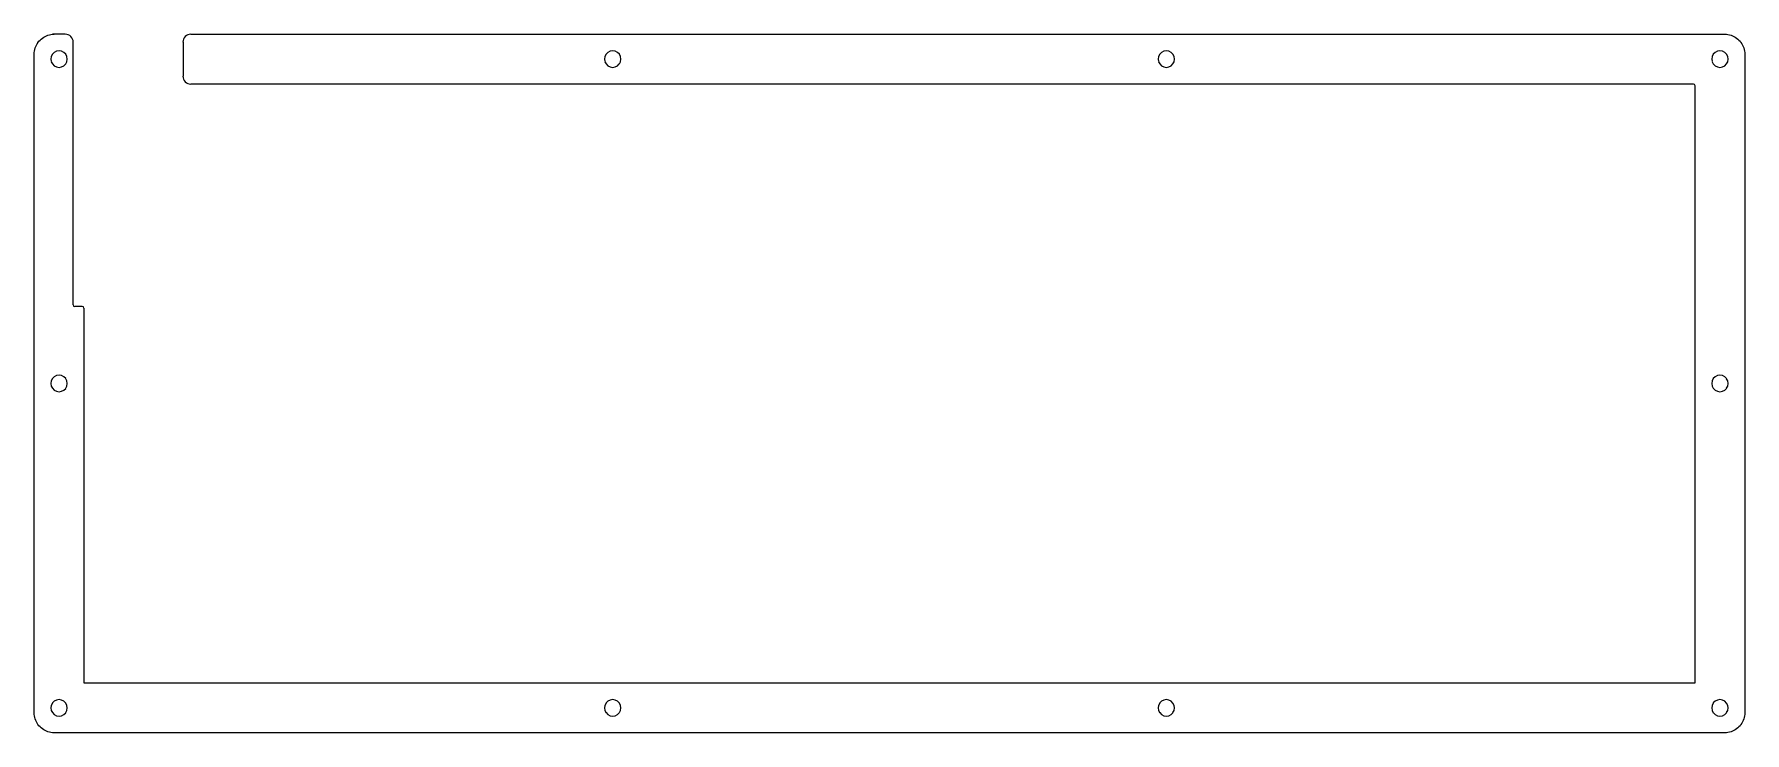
# Model space of a CAD drawing. Header units: millimetres. Extents: x -46 to 298, y -94 to 46.
import ezdxf

# ---------------------------------------------------------------- set-up
doc = ezdxf.new("R2010")
doc.units = ezdxf.units.MM
doc.layers.get('0').update_dxf_attribs({"linetype": 'CONTINUOUS'})

msp = doc.modelspace()

# ---------------------------------------------------------------- linework, layer by layer
for p, q in [((-45.56, 44.49, 32.26), (-45.36, 44.74, 32.26)), ((-45.56, 44.49, 32.26), (-45.36, 44.74, 32.26)), ((-45.36, 44.74, 32.26), (-45.15, 44.97, 32.26)), ((-45.36, 44.74, 32.26), (-45.15, 44.97, 32.26)), ((-45.15, 44.97, 32.26), (-44.92, 45.18, 32.26)), ((-45.15, 44.97, 32.26), (-44.92, 45.18, 32.26)), ((-44.92, 45.18, 32.26), (-44.67, 45.38, 32.26)), ((-44.92, 45.18, 32.26), (-44.67, 45.38, 32.26)), ((-44.67, 45.38, 32.26), (-44.41, 45.56, 32.26)), ((-44.67, 45.38, 32.26), (-44.41, 45.56, 32.26)), ((-44.41, 45.55, 32.26), (-44.14, 45.71, 32.26)), ((-44.41, 45.55, 32.26), (-44.14, 45.71, 32.26)), ((-44.14, 45.71, 32.26), (-43.85, 45.84, 32.26)), ((-44.14, 45.71, 32.26), (-43.85, 45.84, 32.26)), ((-43.85, 45.84, 32.26), (-43.56, 45.95, 32.26)), ((-43.85, 45.84, 32.26), (-43.56, 45.95, 32.26)), ((-43.56, 45.95, 32.26), (-43.25, 46.03, 32.26)), ((-43.56, 45.95, 32.26), (-43.25, 46.03, 32.26)), ((-43.25, 46.03, 32.26), (-42.95, 46.09, 32.26)), ((-43.25, 46.03, 32.26), (-42.95, 46.09, 32.26)), ((-42.95, 46.09, 32.26), (-42.64, 46.13, 32.26)), ((-42.95, 46.09, 32.26), (-42.64, 46.13, 32.26)), ((-42.64, 46.13, 32.26), (-42.32, 46.14, 32.26)), ((-42.64, 46.13, 32.26), (-42.32, 46.14, 32.26)), ((-40.08, 46.14, 32.26), (-42.64, 46.13, 32.26)), ((-14.83, 46.14, 32.26), (293.53, 46.14, 32.26)), ((-14.83, 46.14, 32.26), (293.53, 46.14, 32.26)), ((293.53, 46.14, 32.26), (293.84, 46.13, 32.26)), ((293.53, 46.14, 32.26), (293.84, 46.13, 32.26)), ((293.84, 46.13, 32.26), (294.15, 46.09, 32.26)), ((293.84, 46.13, 32.26), (294.15, 46.09, 32.26)), ((294.15, 46.09, 32.26), (294.46, 46.03, 32.26)), ((294.15, 46.09, 32.26), (294.46, 46.03, 32.26)), ((294.46, 46.03, 32.26), (294.76, 45.95, 32.26)), ((294.46, 46.03, 32.26), (294.76, 45.95, 32.26)), ((294.76, 45.95, 32.26), (295.06, 45.84, 32.26)), ((294.76, 45.95, 32.26), (295.06, 45.84, 32.26)), ((295.06, 45.84, 32.26), (295.34, 45.71, 32.26)), ((295.06, 45.84, 32.26), (295.34, 45.71, 32.26)), ((295.34, 45.71, 32.26), (295.62, 45.55, 32.26)), ((295.34, 45.71, 32.26), (295.62, 45.55, 32.26)), ((295.62, 45.55, 32.26), (295.88, 45.37, 32.26)), ((295.62, 45.55, 32.26), (295.88, 45.37, 32.26)), ((295.88, 45.38, 32.26), (296.12, 45.18, 32.26)), ((295.88, 45.38, 32.26), (296.12, 45.18, 32.26)), ((296.12, 45.18, 32.26), (296.36, 44.97, 32.26)), ((296.12, 45.18, 32.26), (296.36, 44.97, 32.26)), ((296.36, 44.97, 32.26), (296.57, 44.74, 32.26)), ((296.36, 44.97, 32.26), (296.57, 44.74, 32.26)), ((296.57, 44.74, 32.26), (296.76, 44.49, 32.26)), ((296.57, 44.74, 32.26), (296.76, 44.49, 32.26)), ((-46.32, 42.14, 32.26), (-46.31, 42.45, 32.26)), ((-46.32, 42.14, 32.26), (-46.31, 42.45, 32.26)), ((-46.32, -90.17, 32.26), (-46.32, 42.14, 32.26)), ((-46.32, -90.17, 32.26), (-46.32, 42.14, 32.26)), ((-46.31, 42.45, 32.26), (-46.27, 42.77, 32.26)), ((-46.31, 42.45, 32.26), (-46.27, 42.77, 32.26)), ((-46.27, 42.77, 32.26), (-46.21, 43.07, 32.26)), ((-46.27, 42.77, 32.26), (-46.21, 43.07, 32.26)), ((-46.21, 43.07, 32.26), (-46.13, 43.38, 32.26)), ((-46.21, 43.07, 32.26), (-46.13, 43.38, 32.26)), ((-46.13, 43.38, 32.26), (-46.02, 43.67, 32.26)), ((-46.13, 43.38, 32.26), (-46.02, 43.67, 32.26)), ((-46.02, 43.67, 32.26), (-45.89, 43.96, 32.26)), ((-46.02, 43.67, 32.26), (-45.89, 43.96, 32.26)), ((-45.89, 43.96, 32.26), (-45.73, 44.23, 32.26)), ((-45.89, 43.96, 32.26), (-45.73, 44.23, 32.26)), ((-45.73, 44.23, 32.26), (-45.55, 44.49, 32.26)), ((-45.73, 44.23, 32.26), (-45.55, 44.49, 32.26)), ((-42.89, 41.65, 32.26), (-42.97, 41.14, 32.26)), ((-42.89, 41.65, 32.26), (-42.97, 41.14, 32.26)), ((-42.66, 42.11, 32.26), (-42.89, 41.65, 32.26)), ((-42.66, 42.11, 32.26), (-42.89, 41.65, 32.26)), ((-42.29, 42.48, 32.26), (-42.65, 42.12, 32.26)), ((-42.29, 42.48, 32.26), (-42.65, 42.12, 32.26)), ((-41.83, 42.71, 32.26), (-42.29, 42.48, 32.26)), ((-41.83, 42.71, 32.26), (-42.29, 42.48, 32.26)), ((-41.32, 42.79, 32.26), (-41.83, 42.71, 32.26)), ((-41.32, 42.79, 32.26), (-41.83, 42.71, 32.26)), ((-40.81, 42.71, 32.26), (-41.32, 42.79, 32.26)), ((-40.81, 42.71, 32.26), (-41.32, 42.79, 32.26)), ((-40.35, 42.48, 32.26), (-40.81, 42.71, 32.26)), ((-40.35, 42.48, 32.26), (-40.81, 42.71, 32.26)), ((-39.99, 42.11, 32.26), (-40.34, 42.47, 32.26)), ((-39.99, 42.11, 32.26), (-40.34, 42.47, 32.26)), ((-39.75, 41.65, 32.26), (-39.99, 42.11, 32.26)), ((-39.75, 41.65, 32.26), (-39.99, 42.11, 32.26)), ((-39.67, 41.14, 32.26), (-39.75, 41.65, 32.26)), ((-39.67, 41.14, 32.26), (-39.75, 41.65, 32.26)), ((-38.49, -8.22, 32.26), (-38.49, 44.55, 32.26)), ((-16.41, 44.56, 32.26), (-16.41, 37.71, 32.26)), ((68.39, 41.65, 32.26), (68.31, 41.14, 32.26)), ((68.39, 41.65, 32.26), (68.31, 41.14, 32.26)), ((68.63, 42.11, 32.26), (68.39, 41.65, 32.26)), ((68.63, 42.11, 32.26), (68.39, 41.65, 32.26)), ((68.99, 42.48, 32.26), (68.63, 42.12, 32.26)), ((68.99, 42.48, 32.26), (68.63, 42.12, 32.26)), ((69.45, 42.71, 32.26), (68.99, 42.48, 32.26)), ((69.45, 42.71, 32.26), (68.99, 42.48, 32.26)), ((69.96, 42.79, 32.26), (69.45, 42.71, 32.26)), ((69.96, 42.79, 32.26), (69.45, 42.71, 32.26)), ((70.47, 42.71, 32.26), (69.96, 42.79, 32.26)), ((70.47, 42.71, 32.26), (69.96, 42.79, 32.26)), ((70.93, 42.48, 32.26), (70.47, 42.71, 32.26)), ((70.93, 42.48, 32.26), (70.47, 42.71, 32.26)), ((71.3, 42.11, 32.26), (70.94, 42.47, 32.26)), ((71.3, 42.11, 32.26), (70.94, 42.47, 32.26)), ((71.53, 41.65, 32.26), (71.3, 42.11, 32.26)), ((71.53, 41.65, 32.26), (71.3, 42.11, 32.26)), ((71.61, 41.14, 32.26), (71.53, 41.65, 32.26)), ((71.61, 41.14, 32.26), (71.53, 41.65, 32.26)), ((179.68, 41.65, 32.26), (179.59, 41.14, 32.26)), ((179.68, 41.65, 32.26), (179.59, 41.14, 32.26)), ((179.91, 42.11, 32.26), (179.68, 41.65, 32.26)), ((179.91, 42.11, 32.26), (179.68, 41.65, 32.26)), ((180.27, 42.48, 32.26), (179.92, 42.12, 32.26)), ((180.27, 42.48, 32.26), (179.92, 42.12, 32.26)), ((180.73, 42.71, 32.26), (180.27, 42.48, 32.26)), ((180.73, 42.71, 32.26), (180.27, 42.48, 32.26)), ((181.25, 42.79, 32.26), (180.73, 42.71, 32.26)), ((181.25, 42.79, 32.26), (180.73, 42.71, 32.26)), ((181.75, 42.71, 32.26), (181.25, 42.79, 32.26)), ((181.75, 42.71, 32.26), (181.25, 42.79, 32.26)), ((182.21, 42.48, 32.26), (181.75, 42.71, 32.26)), ((182.21, 42.48, 32.26), (181.75, 42.71, 32.26)), ((182.58, 42.11, 32.26), (182.22, 42.47, 32.26)), ((182.58, 42.11, 32.26), (182.22, 42.47, 32.26)), ((182.81, 41.65, 32.26), (182.58, 42.11, 32.26)), ((182.81, 41.65, 32.26), (182.58, 42.11, 32.26)), ((182.89, 41.14, 32.26), (182.81, 41.65, 32.26)), ((182.89, 41.14, 32.26), (182.81, 41.65, 32.26)), ((290.96, 41.65, 32.26), (290.88, 41.14, 32.26)), ((290.96, 41.65, 32.26), (290.88, 41.14, 32.26)), ((291.19, 42.11, 32.26), (290.96, 41.65, 32.26)), ((291.19, 42.11, 32.26), (290.96, 41.65, 32.26)), ((291.56, 42.48, 32.26), (291.2, 42.12, 32.26)), ((291.56, 42.48, 32.26), (291.2, 42.12, 32.26)), ((292.02, 42.71, 32.26), (291.56, 42.48, 32.26)), ((292.02, 42.71, 32.26), (291.56, 42.48, 32.26)), ((292.53, 42.79, 32.26), (292.02, 42.71, 32.26)), ((292.53, 42.79, 32.26), (292.02, 42.71, 32.26)), ((293.04, 42.71, 32.26), (292.53, 42.79, 32.26)), ((293.04, 42.71, 32.26), (292.53, 42.79, 32.26)), ((293.5, 42.48, 32.26), (293.04, 42.71, 32.26)), ((293.5, 42.48, 32.26), (293.04, 42.71, 32.26)), ((293.86, 42.11, 32.26), (293.5, 42.47, 32.26)), ((293.86, 42.11, 32.26), (293.5, 42.47, 32.26)), ((294.1, 41.65, 32.26), (293.86, 42.11, 32.26)), ((294.1, 41.65, 32.26), (293.86, 42.11, 32.26)), ((294.18, 41.14, 32.26), (294.1, 41.65, 32.26)), ((294.18, 41.14, 32.26), (294.1, 41.65, 32.26)), ((296.76, 44.49, 32.26), (296.94, 44.23, 32.26)), ((296.76, 44.49, 32.26), (296.94, 44.23, 32.26)), ((296.94, 44.23, 32.26), (297.09, 43.96, 32.26)), ((296.94, 44.23, 32.26), (297.09, 43.96, 32.26)), ((297.09, 43.96, 32.26), (297.22, 43.67, 32.26)), ((297.09, 43.96, 32.26), (297.22, 43.67, 32.26)), ((297.22, 43.67, 32.26), (297.33, 43.38, 32.26)), ((297.22, 43.67, 32.26), (297.33, 43.38, 32.26)), ((297.33, 43.38, 32.26), (297.42, 43.07, 32.26)), ((297.33, 43.38, 32.26), (297.42, 43.07, 32.26)), ((297.42, 43.07, 32.26), (297.48, 42.77, 32.26)), ((297.42, 43.07, 32.26), (297.48, 42.77, 32.26)), ((297.48, 42.77, 32.26), (297.51, 42.45, 32.26)), ((297.48, 42.77, 32.26), (297.51, 42.45, 32.26)), ((297.51, 42.45, 32.26), (297.53, 42.14, 32.26)), ((297.51, 42.45, 32.26), (297.53, 42.14, 32.26)), ((297.53, 42.14, 32.26), (297.53, -90.17, 32.26)), ((297.53, 42.14, 32.26), (297.53, -90.17, 32.26)), ((-42.97, 41.14, 32.26), (-42.89, 40.64, 32.26)), ((-42.97, 41.14, 32.26), (-42.89, 40.64, 32.26)), ((-42.89, 40.63, 32.26), (-42.66, 40.17, 32.26)), ((-42.89, 40.63, 32.26), (-42.66, 40.17, 32.26)), ((-42.66, 40.17, 32.26), (-42.3, 39.8, 32.26)), ((-42.66, 40.17, 32.26), (-42.3, 39.8, 32.26)), ((-42.29, 39.8, 32.26), (-41.83, 39.57, 32.26)), ((-42.29, 39.8, 32.26), (-41.83, 39.57, 32.26)), ((-41.83, 39.57, 32.26), (-41.32, 39.49, 32.26)), ((-41.83, 39.57, 32.26), (-41.32, 39.49, 32.26)), ((-41.32, 39.49, 32.26), (-40.81, 39.57, 32.26)), ((-41.32, 39.49, 32.26), (-40.81, 39.57, 32.26)), ((-40.81, 39.57, 32.26), (-40.35, 39.8, 32.26)), ((-40.81, 39.57, 32.26), (-40.35, 39.8, 32.26)), ((-40.35, 39.8, 32.26), (-39.99, 40.17, 32.26)), ((-40.35, 39.8, 32.26), (-39.99, 40.17, 32.26)), ((-39.99, 40.17, 32.26), (-39.75, 40.63, 32.26)), ((-39.99, 40.17, 32.26), (-39.75, 40.63, 32.26)), ((-39.75, 40.63, 32.26), (-39.67, 41.14, 32.26)), ((-39.75, 40.63, 32.26), (-39.67, 41.14, 32.26)), ((68.31, 41.14, 32.26), (68.39, 40.64, 32.26)), ((68.31, 41.14, 32.26), (68.39, 40.64, 32.26)), ((68.39, 40.63, 32.26), (68.63, 40.17, 32.26)), ((68.39, 40.63, 32.26), (68.63, 40.17, 32.26)), ((68.63, 40.17, 32.26), (68.98, 39.8, 32.26)), ((68.63, 40.17, 32.26), (68.98, 39.8, 32.26)), ((68.99, 39.8, 32.26), (69.45, 39.57, 32.26)), ((68.99, 39.8, 32.26), (69.45, 39.57, 32.26)), ((69.45, 39.57, 32.26), (69.96, 39.49, 32.26)), ((69.45, 39.57, 32.26), (69.96, 39.49, 32.26)), ((69.96, 39.49, 32.26), (70.47, 39.57, 32.26)), ((69.96, 39.49, 32.26), (70.47, 39.57, 32.26)), ((70.47, 39.57, 32.26), (70.93, 39.8, 32.26)), ((70.47, 39.57, 32.26), (70.93, 39.8, 32.26)), ((70.93, 39.8, 32.26), (71.29, 40.17, 32.26)), ((70.93, 39.8, 32.26), (71.29, 40.17, 32.26)), ((71.3, 40.17, 32.26), (71.53, 40.63, 32.26)), ((71.3, 40.17, 32.26), (71.53, 40.63, 32.26)), ((71.53, 40.63, 32.26), (71.61, 41.14, 32.26)), ((71.53, 40.63, 32.26), (71.61, 41.14, 32.26)), ((179.59, 41.14, 32.26), (179.68, 40.64, 32.26)), ((179.59, 41.14, 32.26), (179.68, 40.64, 32.26)), ((179.68, 40.63, 32.26), (179.91, 40.17, 32.26)), ((179.68, 40.63, 32.26), (179.91, 40.17, 32.26)), ((179.91, 40.17, 32.26), (180.27, 39.8, 32.26)), ((179.91, 40.17, 32.26), (180.27, 39.8, 32.26)), ((180.27, 39.8, 32.26), (180.73, 39.57, 32.26)), ((180.27, 39.8, 32.26), (180.73, 39.57, 32.26)), ((180.73, 39.57, 32.26), (181.25, 39.49, 32.26)), ((180.73, 39.57, 32.26), (181.25, 39.49, 32.26)), ((181.25, 39.49, 32.26), (181.75, 39.57, 32.26)), ((181.25, 39.49, 32.26), (181.75, 39.57, 32.26)), ((181.75, 39.57, 32.26), (182.21, 39.8, 32.26)), ((181.75, 39.57, 32.26), (182.21, 39.8, 32.26)), ((182.21, 39.8, 32.26), (182.57, 40.17, 32.26)), ((182.21, 39.8, 32.26), (182.57, 40.17, 32.26)), ((182.58, 40.17, 32.26), (182.81, 40.63, 32.26)), ((182.58, 40.17, 32.26), (182.81, 40.63, 32.26)), ((182.81, 40.63, 32.26), (182.89, 41.14, 32.26)), ((182.81, 40.63, 32.26), (182.89, 41.14, 32.26)), ((290.88, 41.14, 32.26), (290.96, 40.64, 32.26)), ((290.88, 41.14, 32.26), (290.96, 40.64, 32.26)), ((290.96, 40.63, 32.26), (291.19, 40.17, 32.26)), ((290.96, 40.63, 32.26), (291.19, 40.17, 32.26)), ((291.19, 40.17, 32.26), (291.55, 39.8, 32.26)), ((291.19, 40.17, 32.26), (291.55, 39.8, 32.26)), ((291.56, 39.8, 32.26), (292.02, 39.57, 32.26)), ((291.56, 39.8, 32.26), (292.02, 39.57, 32.26)), ((292.02, 39.57, 32.26), (292.53, 39.49, 32.26)), ((292.02, 39.57, 32.26), (292.53, 39.49, 32.26)), ((292.53, 39.49, 32.26), (293.04, 39.57, 32.26)), ((292.53, 39.49, 32.26), (293.04, 39.57, 32.26)), ((293.04, 39.57, 32.26), (293.5, 39.8, 32.26)), ((293.04, 39.57, 32.26), (293.5, 39.8, 32.26)), ((293.5, 39.8, 32.26), (293.85, 40.17, 32.26)), ((293.5, 39.8, 32.26), (293.85, 40.17, 32.26)), ((293.86, 40.17, 32.26), (294.1, 40.63, 32.26)), ((293.86, 40.17, 32.26), (294.1, 40.63, 32.26)), ((294.1, 40.63, 32.26), (294.18, 41.14, 32.26)), ((294.1, 40.63, 32.26), (294.18, 41.14, 32.26)), ((287.2, 36.13, 32.26), (-14.83, 36.13, 32.26)), ((287.53, -84.16, 32.26), (287.53, 35.8, 32.26)), ((-36.65, -8.54, 32.26), (-38.16, -8.54, 32.26)), ((-36.32, -8.87, 32.26), (-36.32, -84.16, 32.26)), ((-42.89, -23.51, 32.26), (-42.97, -24.02, 32.26)), ((-42.89, -23.51, 32.26), (-42.97, -24.02, 32.26)), ((-42.97, -24.01, 32.26), (-42.89, -24.52, 32.26)), ((-42.97, -24.01, 32.26), (-42.89, -24.52, 32.26)), ((-42.66, -23.04, 32.26), (-42.89, -23.51, 32.26)), ((-42.66, -23.04, 32.26), (-42.89, -23.51, 32.26)), ((-42.29, -22.68, 32.26), (-42.65, -23.04, 32.26)), ((-42.29, -22.68, 32.26), (-42.65, -23.04, 32.26)), ((-41.83, -22.44, 32.26), (-42.29, -22.68, 32.26)), ((-41.83, -22.44, 32.26), (-42.29, -22.68, 32.26)), ((-41.32, -22.36, 32.26), (-41.83, -22.44, 32.26)), ((-41.32, -22.36, 32.26), (-41.83, -22.44, 32.26)), ((-40.81, -22.44, 32.26), (-41.32, -22.36, 32.26)), ((-40.81, -22.44, 32.26), (-41.32, -22.36, 32.26)), ((-40.35, -22.68, 32.26), (-40.81, -22.44, 32.26)), ((-40.35, -22.68, 32.26), (-40.81, -22.44, 32.26)), ((-39.99, -23.04, 32.26), (-40.34, -22.69, 32.26)), ((-39.99, -23.04, 32.26), (-40.34, -22.69, 32.26)), ((-39.75, -23.51, 32.26), (-39.99, -23.05, 32.26)), ((-39.75, -23.51, 32.26), (-39.99, -23.05, 32.26)), ((-39.67, -24.01, 32.26), (-39.75, -23.51, 32.26)), ((-39.67, -24.01, 32.26), (-39.75, -23.51, 32.26)), ((-39.75, -24.52, 32.26), (-39.67, -24.01, 32.26)), ((-39.75, -24.52, 32.26), (-39.67, -24.01, 32.26)), ((290.96, -23.51, 32.26), (290.88, -24.02, 32.26)), ((290.96, -23.51, 32.26), (290.88, -24.02, 32.26)), ((290.88, -24.01, 32.26), (290.96, -24.52, 32.26)), ((290.88, -24.01, 32.26), (290.96, -24.52, 32.26)), ((291.19, -23.04, 32.26), (290.96, -23.5, 32.26)), ((291.19, -23.04, 32.26), (290.96, -23.5, 32.26)), ((291.56, -22.68, 32.26), (291.2, -23.04, 32.26)), ((291.56, -22.68, 32.26), (291.2, -23.04, 32.26)), ((292.02, -22.44, 32.26), (291.56, -22.68, 32.26)), ((292.02, -22.44, 32.26), (291.56, -22.68, 32.26)), ((292.53, -22.36, 32.26), (292.02, -22.44, 32.26)), ((292.53, -22.36, 32.26), (292.02, -22.44, 32.26)), ((293.04, -22.44, 32.26), (292.53, -22.36, 32.26)), ((293.04, -22.44, 32.26), (292.53, -22.36, 32.26)), ((293.5, -22.68, 32.26), (293.04, -22.44, 32.26)), ((293.5, -22.68, 32.26), (293.04, -22.44, 32.26)), ((293.86, -23.04, 32.26), (293.5, -22.69, 32.26)), ((293.86, -23.04, 32.26), (293.5, -22.69, 32.26)), ((294.1, -23.51, 32.26), (293.86, -23.05, 32.26)), ((294.1, -23.51, 32.26), (293.86, -23.05, 32.26)), ((294.18, -24.01, 32.26), (294.1, -23.5, 32.26)), ((294.18, -24.01, 32.26), (294.1, -23.5, 32.26)), ((294.1, -24.52, 32.26), (294.18, -24.01, 32.26)), ((294.1, -24.52, 32.26), (294.18, -24.01, 32.26)), ((-42.89, -24.52, 32.26), (-42.66, -24.98, 32.26)), ((-42.89, -24.52, 32.26), (-42.66, -24.98, 32.26)), ((-42.66, -24.98, 32.26), (-42.3, -25.34, 32.26)), ((-42.66, -24.98, 32.26), (-42.3, -25.34, 32.26)), ((-42.29, -25.35, 32.26), (-41.83, -25.58, 32.26)), ((-42.29, -25.35, 32.26), (-41.83, -25.58, 32.26)), ((-41.83, -25.58, 32.26), (-41.32, -25.66, 32.26)), ((-41.83, -25.58, 32.26), (-41.32, -25.66, 32.26)), ((-41.32, -25.66, 32.26), (-40.81, -25.57, 32.26)), ((-41.32, -25.66, 32.26), (-40.81, -25.57, 32.26)), ((-40.81, -25.58, 32.26), (-40.35, -25.35, 32.26)), ((-40.81, -25.58, 32.26), (-40.35, -25.35, 32.26)), ((-40.35, -25.35, 32.26), (-39.99, -24.99, 32.26)), ((-40.35, -25.35, 32.26), (-39.99, -24.99, 32.26)), ((-39.99, -24.98, 32.26), (-39.75, -24.52, 32.26)), ((-39.99, -24.98, 32.26), (-39.75, -24.52, 32.26)), ((290.96, -24.52, 32.26), (291.19, -24.98, 32.26)), ((290.96, -24.52, 32.26), (291.19, -24.98, 32.26)), ((291.19, -24.98, 32.26), (291.55, -25.34, 32.26)), ((291.19, -24.98, 32.26), (291.55, -25.34, 32.26)), ((291.56, -25.35, 32.26), (292.02, -25.58, 32.26)), ((291.56, -25.35, 32.26), (292.02, -25.58, 32.26)), ((292.02, -25.58, 32.26), (292.53, -25.66, 32.26)), ((292.02, -25.58, 32.26), (292.53, -25.66, 32.26)), ((292.53, -25.66, 32.26), (293.04, -25.57, 32.26)), ((292.53, -25.66, 32.26), (293.04, -25.57, 32.26)), ((293.04, -25.58, 32.26), (293.5, -25.35, 32.26)), ((293.04, -25.58, 32.26), (293.5, -25.35, 32.26)), ((293.5, -25.35, 32.26), (293.85, -24.99, 32.26)), ((293.5, -25.35, 32.26), (293.85, -24.99, 32.26)), ((293.86, -24.98, 32.26), (294.1, -24.52, 32.26)), ((293.86, -24.98, 32.26), (294.1, -24.52, 32.26)), ((-36.32, -84.16, 32.26), (287.53, -84.16, 32.26)), ((-42.89, -88.66, 32.26), (-42.97, -89.17, 32.26)), ((-42.89, -88.66, 32.26), (-42.97, -89.17, 32.26)), ((-42.97, -89.17, 32.26), (-42.89, -89.68, 32.26)), ((-42.97, -89.17, 32.26), (-42.89, -89.68, 32.26)), ((-42.66, -88.2, 32.26), (-42.89, -88.66, 32.26)), ((-42.66, -88.2, 32.26), (-42.89, -88.66, 32.26)), ((-42.29, -87.83, 32.26), (-42.65, -88.19, 32.26)), ((-42.29, -87.83, 32.26), (-42.65, -88.19, 32.26)), ((-41.83, -87.6, 32.26), (-42.29, -87.83, 32.26)), ((-41.83, -87.6, 32.26), (-42.29, -87.83, 32.26)), ((-41.32, -87.52, 32.26), (-41.83, -87.6, 32.26)), ((-41.32, -87.52, 32.26), (-41.83, -87.6, 32.26)), ((-40.81, -87.6, 32.26), (-41.32, -87.52, 32.26)), ((-40.81, -87.6, 32.26), (-41.32, -87.52, 32.26)), ((-40.35, -87.83, 32.26), (-40.81, -87.6, 32.26)), ((-40.35, -87.83, 32.26), (-40.81, -87.6, 32.26)), ((-39.99, -88.2, 32.26), (-40.34, -87.84, 32.26)), ((-39.99, -88.2, 32.26), (-40.34, -87.84, 32.26)), ((-39.75, -88.66, 32.26), (-39.99, -88.2, 32.26)), ((-39.75, -88.66, 32.26), (-39.99, -88.2, 32.26)), ((-39.67, -89.17, 32.26), (-39.75, -88.66, 32.26)), ((-39.67, -89.17, 32.26), (-39.75, -88.66, 32.26)), ((-39.75, -89.68, 32.26), (-39.67, -89.17, 32.26)), ((-39.75, -89.68, 32.26), (-39.67, -89.17, 32.26)), ((68.39, -88.66, 32.26), (68.31, -89.17, 32.26)), ((68.39, -88.66, 32.26), (68.31, -89.17, 32.26)), ((68.31, -89.17, 32.26), (68.39, -89.68, 32.26)), ((68.31, -89.17, 32.26), (68.39, -89.68, 32.26)), ((68.63, -88.2, 32.26), (68.39, -88.66, 32.26)), ((68.63, -88.2, 32.26), (68.39, -88.66, 32.26)), ((68.99, -87.83, 32.26), (68.63, -88.19, 32.26)), ((68.99, -87.83, 32.26), (68.63, -88.19, 32.26)), ((69.45, -87.6, 32.26), (68.99, -87.83, 32.26)), ((69.45, -87.6, 32.26), (68.99, -87.83, 32.26)), ((69.96, -87.52, 32.26), (69.45, -87.6, 32.26)), ((69.96, -87.52, 32.26), (69.45, -87.6, 32.26)), ((70.47, -87.6, 32.26), (69.96, -87.52, 32.26)), ((70.47, -87.6, 32.26), (69.96, -87.52, 32.26)), ((70.93, -87.83, 32.26), (70.47, -87.6, 32.26)), ((70.93, -87.83, 32.26), (70.47, -87.6, 32.26)), ((71.3, -88.2, 32.26), (70.94, -87.84, 32.26)), ((71.3, -88.2, 32.26), (70.94, -87.84, 32.26)), ((71.53, -88.66, 32.26), (71.3, -88.2, 32.26)), ((71.53, -88.66, 32.26), (71.3, -88.2, 32.26)), ((71.61, -89.17, 32.26), (71.53, -88.66, 32.26)), ((71.61, -89.17, 32.26), (71.53, -88.66, 32.26)), ((71.53, -89.68, 32.26), (71.61, -89.17, 32.26)), ((71.53, -89.68, 32.26), (71.61, -89.17, 32.26)), ((179.68, -88.66, 32.26), (179.59, -89.17, 32.26)), ((179.68, -88.66, 32.26), (179.59, -89.17, 32.26)), ((179.59, -89.17, 32.26), (179.68, -89.68, 32.26)), ((179.59, -89.17, 32.26), (179.68, -89.68, 32.26)), ((179.91, -88.2, 32.26), (179.68, -88.66, 32.26)), ((179.91, -88.2, 32.26), (179.68, -88.66, 32.26)), ((180.27, -87.83, 32.26), (179.92, -88.19, 32.26)), ((180.27, -87.83, 32.26), (179.92, -88.19, 32.26)), ((180.73, -87.6, 32.26), (180.27, -87.83, 32.26)), ((180.73, -87.6, 32.26), (180.27, -87.83, 32.26)), ((181.25, -87.52, 32.26), (180.73, -87.6, 32.26)), ((181.25, -87.52, 32.26), (180.73, -87.6, 32.26)), ((181.75, -87.6, 32.26), (181.25, -87.52, 32.26)), ((181.75, -87.6, 32.26), (181.25, -87.52, 32.26)), ((182.21, -87.83, 32.26), (181.75, -87.6, 32.26)), ((182.21, -87.83, 32.26), (181.75, -87.6, 32.26)), ((182.58, -88.2, 32.26), (182.22, -87.84, 32.26)), ((182.58, -88.2, 32.26), (182.22, -87.84, 32.26)), ((182.81, -88.66, 32.26), (182.58, -88.2, 32.26)), ((182.81, -88.66, 32.26), (182.58, -88.2, 32.26)), ((182.89, -89.17, 32.26), (182.81, -88.66, 32.26)), ((182.89, -89.17, 32.26), (182.81, -88.66, 32.26)), ((182.81, -89.68, 32.26), (182.89, -89.17, 32.26)), ((182.81, -89.68, 32.26), (182.89, -89.17, 32.26)), ((290.96, -88.66, 32.26), (290.88, -89.17, 32.26)), ((290.96, -88.66, 32.26), (290.88, -89.17, 32.26)), ((290.88, -89.17, 32.26), (290.96, -89.68, 32.26)), ((290.88, -89.17, 32.26), (290.96, -89.68, 32.26)), ((291.19, -88.2, 32.26), (290.96, -88.66, 32.26)), ((291.19, -88.2, 32.26), (290.96, -88.66, 32.26)), ((291.56, -87.83, 32.26), (291.2, -88.19, 32.26)), ((291.56, -87.83, 32.26), (291.2, -88.19, 32.26)), ((292.02, -87.6, 32.26), (291.56, -87.83, 32.26)), ((292.02, -87.6, 32.26), (291.56, -87.83, 32.26)), ((292.53, -87.52, 32.26), (292.02, -87.6, 32.26)), ((292.53, -87.52, 32.26), (292.02, -87.6, 32.26)), ((293.04, -87.6, 32.26), (292.53, -87.52, 32.26)), ((293.04, -87.6, 32.26), (292.53, -87.52, 32.26)), ((293.5, -87.83, 32.26), (293.04, -87.6, 32.26)), ((293.5, -87.83, 32.26), (293.04, -87.6, 32.26)), ((293.86, -88.2, 32.26), (293.5, -87.84, 32.26)), ((293.86, -88.2, 32.26), (293.5, -87.84, 32.26)), ((294.1, -88.66, 32.26), (293.86, -88.2, 32.26)), ((294.1, -88.66, 32.26), (293.86, -88.2, 32.26)), ((294.18, -89.17, 32.26), (294.1, -88.66, 32.26)), ((294.18, -89.17, 32.26), (294.1, -88.66, 32.26)), ((294.1, -89.68, 32.26), (294.18, -89.17, 32.26)), ((294.1, -89.68, 32.26), (294.18, -89.17, 32.26)), ((-46.31, -90.49, 32.26), (-46.32, -90.17, 32.26)), ((-46.31, -90.49, 32.26), (-46.32, -90.17, 32.26)), ((-46.27, -90.79, 32.26), (-46.31, -90.49, 32.26)), ((-46.27, -90.79, 32.26), (-46.31, -90.49, 32.26)), ((-46.21, -91.1, 32.26), (-46.27, -90.79, 32.26)), ((-46.21, -91.1, 32.26), (-46.27, -90.79, 32.26)), ((-46.13, -91.4, 32.26), (-46.21, -91.1, 32.26)), ((-46.13, -91.4, 32.26), (-46.21, -91.1, 32.26)), ((-46.02, -91.7, 32.26), (-46.13, -91.4, 32.26)), ((-46.02, -91.7, 32.26), (-46.13, -91.4, 32.26)), ((-45.89, -91.98, 32.26), (-46.02, -91.7, 32.26)), ((-45.89, -91.98, 32.26), (-46.02, -91.7, 32.26)), ((-45.73, -92.26, 32.26), (-45.89, -91.98, 32.26)), ((-45.73, -92.26, 32.26), (-45.89, -91.98, 32.26)), ((-45.56, -92.52, 32.26), (-45.74, -92.26, 32.26)), ((-45.56, -92.52, 32.26), (-45.74, -92.26, 32.26)), ((-45.36, -92.76, 32.26), (-45.56, -92.52, 32.26)), ((-45.36, -92.76, 32.26), (-45.56, -92.52, 32.26)), ((-45.15, -92.99, 32.26), (-45.36, -92.76, 32.26)), ((-45.15, -92.99, 32.26), (-45.36, -92.76, 32.26)), ((-42.89, -89.68, 32.26), (-42.66, -90.13, 32.26)), ((-42.89, -89.68, 32.26), (-42.66, -90.13, 32.26)), ((-42.66, -90.13, 32.26), (-42.3, -90.49, 32.26)), ((-42.66, -90.13, 32.26), (-42.3, -90.49, 32.26)), ((-42.29, -90.5, 32.26), (-41.83, -90.74, 32.26)), ((-42.29, -90.5, 32.26), (-41.83, -90.74, 32.26)), ((-41.83, -90.74, 32.26), (-41.32, -90.82, 32.26)), ((-41.83, -90.74, 32.26), (-41.32, -90.82, 32.26)), ((-41.32, -90.82, 32.26), (-40.81, -90.74, 32.26)), ((-41.32, -90.82, 32.26), (-40.81, -90.74, 32.26)), ((-40.81, -90.74, 32.26), (-40.35, -90.5, 32.26)), ((-40.81, -90.74, 32.26), (-40.35, -90.5, 32.26)), ((-40.35, -90.5, 32.26), (-39.99, -90.14, 32.26)), ((-40.35, -90.5, 32.26), (-39.99, -90.14, 32.26)), ((-39.99, -90.13, 32.26), (-39.75, -89.67, 32.26)), ((-39.99, -90.13, 32.26), (-39.75, -89.67, 32.26)), ((68.39, -89.68, 32.26), (68.63, -90.14, 32.26)), ((68.39, -89.68, 32.26), (68.63, -90.14, 32.26)), ((68.63, -90.13, 32.26), (68.98, -90.49, 32.26)), ((68.63, -90.13, 32.26), (68.98, -90.49, 32.26)), ((68.99, -90.5, 32.26), (69.45, -90.74, 32.26)), ((68.99, -90.5, 32.26), (69.45, -90.74, 32.26)), ((69.45, -90.74, 32.26), (69.96, -90.82, 32.26)), ((69.45, -90.74, 32.26), (69.96, -90.82, 32.26)), ((69.96, -90.82, 32.26), (70.47, -90.74, 32.26)), ((69.96, -90.82, 32.26), (70.47, -90.74, 32.26)), ((70.47, -90.74, 32.26), (70.93, -90.5, 32.26)), ((70.47, -90.74, 32.26), (70.93, -90.5, 32.26)), ((70.93, -90.5, 32.26), (71.29, -90.14, 32.26)), ((70.93, -90.5, 32.26), (71.29, -90.14, 32.26)), ((71.3, -90.13, 32.26), (71.53, -89.67, 32.26)), ((71.3, -90.13, 32.26), (71.53, -89.67, 32.26)), ((179.68, -89.68, 32.26), (179.91, -90.14, 32.26)), ((179.68, -89.68, 32.26), (179.91, -90.14, 32.26)), ((179.91, -90.13, 32.26), (180.27, -90.49, 32.26)), ((179.91, -90.13, 32.26), (180.27, -90.49, 32.26)), ((180.27, -90.5, 32.26), (180.73, -90.74, 32.26)), ((180.27, -90.5, 32.26), (180.73, -90.74, 32.26)), ((180.73, -90.74, 32.26), (181.25, -90.82, 32.26)), ((180.73, -90.74, 32.26), (181.25, -90.82, 32.26)), ((181.25, -90.82, 32.26), (181.75, -90.74, 32.26)), ((181.25, -90.82, 32.26), (181.75, -90.74, 32.26)), ((181.75, -90.74, 32.26), (182.21, -90.5, 32.26)), ((181.75, -90.74, 32.26), (182.21, -90.5, 32.26)), ((182.21, -90.5, 32.26), (182.57, -90.14, 32.26)), ((182.21, -90.5, 32.26), (182.57, -90.14, 32.26)), ((182.58, -90.13, 32.26), (182.81, -89.67, 32.26)), ((182.58, -90.13, 32.26), (182.81, -89.67, 32.26)), ((290.96, -89.68, 32.26), (291.19, -90.14, 32.26)), ((290.96, -89.68, 32.26), (291.19, -90.14, 32.26)), ((291.19, -90.13, 32.26), (291.55, -90.49, 32.26)), ((291.19, -90.13, 32.26), (291.55, -90.49, 32.26)), ((291.56, -90.5, 32.26), (292.02, -90.74, 32.26)), ((291.56, -90.5, 32.26), (292.02, -90.74, 32.26)), ((292.02, -90.74, 32.26), (292.53, -90.82, 32.26)), ((292.02, -90.74, 32.26), (292.53, -90.82, 32.26)), ((292.53, -90.82, 32.26), (293.04, -90.74, 32.26)), ((292.53, -90.82, 32.26), (293.04, -90.74, 32.26)), ((293.04, -90.74, 32.26), (293.5, -90.5, 32.26)), ((293.04, -90.74, 32.26), (293.5, -90.5, 32.26)), ((293.5, -90.5, 32.26), (293.85, -90.14, 32.26)), ((293.5, -90.5, 32.26), (293.85, -90.14, 32.26)), ((293.86, -90.13, 32.26), (294.1, -89.67, 32.26)), ((293.86, -90.13, 32.26), (294.1, -89.67, 32.26)), ((296.57, -92.76, 32.26), (296.36, -93, 32.26)), ((296.57, -92.76, 32.26), (296.36, -93, 32.26)), ((296.76, -92.52, 32.26), (296.57, -92.76, 32.26)), ((296.76, -92.52, 32.26), (296.57, -92.76, 32.26)), ((296.94, -92.26, 32.26), (296.76, -92.52, 32.26)), ((296.94, -92.26, 32.26), (296.76, -92.52, 32.26)), ((297.09, -91.98, 32.26), (296.94, -92.26, 32.26)), ((297.09, -91.98, 32.26), (296.94, -92.26, 32.26)), ((297.22, -91.7, 32.26), (297.09, -91.98, 32.26)), ((297.22, -91.7, 32.26), (297.09, -91.98, 32.26)), ((297.33, -91.4, 32.26), (297.22, -91.7, 32.26)), ((297.33, -91.4, 32.26), (297.22, -91.7, 32.26)), ((297.42, -91.1, 32.26), (297.33, -91.4, 32.26)), ((297.42, -91.1, 32.26), (297.33, -91.4, 32.26)), ((297.48, -90.79, 32.26), (297.42, -91.1, 32.26)), ((297.48, -90.79, 32.26), (297.42, -91.1, 32.26)), ((297.51, -90.49, 32.26), (297.48, -90.8, 32.26)), ((297.51, -90.49, 32.26), (297.48, -90.8, 32.26)), ((297.53, -90.17, 32.26), (297.51, -90.48, 32.26)), ((297.53, -90.17, 32.26), (297.51, -90.48, 32.26)), ((-44.92, -93.21, 32.26), (-45.15, -92.99, 32.26)), ((-44.92, -93.21, 32.26), (-45.15, -92.99, 32.26)), ((-44.67, -93.41, 32.26), (-44.92, -93.21, 32.26)), ((-44.67, -93.41, 32.26), (-44.92, -93.21, 32.26)), ((-44.41, -93.58, 32.26), (-44.67, -93.4, 32.26)), ((-44.41, -93.58, 32.26), (-44.67, -93.4, 32.26)), ((-44.14, -93.73, 32.26), (-44.41, -93.58, 32.26)), ((-44.14, -93.73, 32.26), (-44.41, -93.58, 32.26)), ((-43.85, -93.86, 32.26), (-44.14, -93.73, 32.26)), ((-43.85, -93.86, 32.26), (-44.14, -93.73, 32.26)), ((-43.56, -93.97, 32.26), (-43.85, -93.86, 32.26)), ((-43.56, -93.97, 32.26), (-43.85, -93.86, 32.26)), ((-43.25, -94.07, 32.26), (-43.56, -93.98, 32.26)), ((-43.25, -94.07, 32.26), (-43.56, -93.98, 32.26)), ((-42.95, -94.12, 32.26), (-43.25, -94.06, 32.26)), ((-42.95, -94.12, 32.26), (-43.25, -94.06, 32.26)), ((-42.64, -94.16, 32.26), (-42.95, -94.12, 32.26)), ((-42.64, -94.16, 32.26), (-42.95, -94.12, 32.26)), ((-42.32, -94.17, 32.26), (-42.64, -94.16, 32.26)), ((-42.32, -94.17, 32.26), (-42.64, -94.16, 32.26)), ((293.53, -94.17, 32.26), (-42.32, -94.17, 32.26)), ((293.53, -94.17, 32.26), (-42.32, -94.17, 32.26)), ((293.84, -94.16, 32.26), (293.53, -94.17, 32.26)), ((293.84, -94.16, 32.26), (293.53, -94.17, 32.26)), ((294.15, -94.12, 32.26), (293.84, -94.16, 32.26)), ((294.15, -94.12, 32.26), (293.84, -94.16, 32.26)), ((294.46, -94.07, 32.26), (294.15, -94.13, 32.26)), ((294.46, -94.07, 32.26), (294.15, -94.13, 32.26)), ((294.76, -93.97, 32.26), (294.46, -94.06, 32.26)), ((294.76, -93.97, 32.26), (294.46, -94.06, 32.26)), ((295.06, -93.86, 32.26), (294.76, -93.97, 32.26)), ((295.06, -93.86, 32.26), (294.76, -93.97, 32.26)), ((295.34, -93.73, 32.26), (295.06, -93.86, 32.26)), ((295.34, -93.73, 32.26), (295.06, -93.86, 32.26)), ((295.62, -93.58, 32.26), (295.34, -93.73, 32.26)), ((295.62, -93.58, 32.26), (295.34, -93.73, 32.26)), ((295.88, -93.41, 32.26), (295.62, -93.58, 32.26)), ((295.88, -93.41, 32.26), (295.62, -93.58, 32.26)), ((296.12, -93.21, 32.26), (295.88, -93.41, 32.26)), ((296.12, -93.21, 32.26), (295.88, -93.41, 32.26)), ((296.36, -92.99, 32.26), (296.12, -93.2, 32.26)), ((296.36, -92.99, 32.26), (296.12, -93.2, 32.26))]:
    msp.add_line(p, q)
for centre, radius, start, end in [((-40.07, 44.55, 32.26), 1.59, 0, 90.1732), ((-14.83, 44.56, 32.26), 1.59, 90, 180), ((-14.83, 37.71, 32.26), 1.59, 180, 270), ((287.2, 35.8, 32.26), 0.33, 0, 90), ((-38.16, -8.22, 32.26), 0.33, 180, 270), ((-36.65, -8.87, 32.26), 0.33, 0, 90)]:
    msp.add_arc(centre, radius, start, end)

doc.saveas('drawing.dxf')
